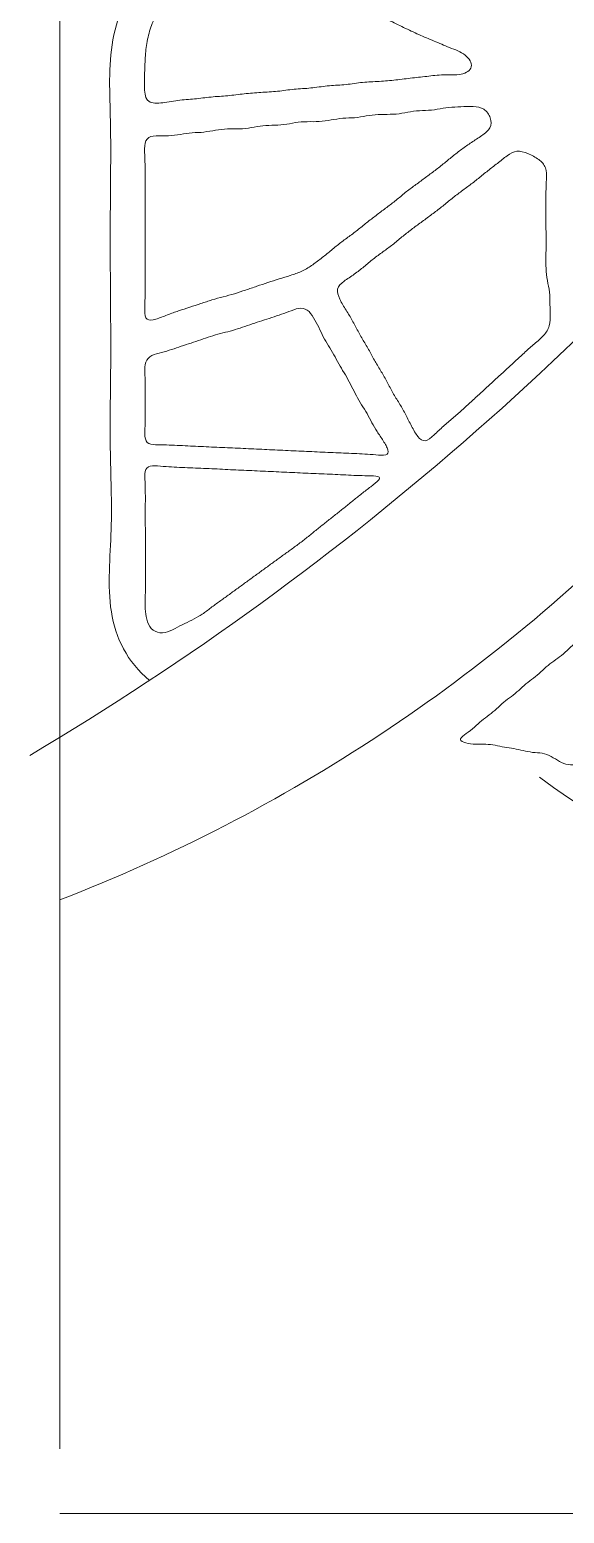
# Model space of a CAD drawing. Header units: inches. Extents: x 36 to 79.2, y 17.3 to 55.9.
# Drawn here: x 35.97 to 40.89, y 17.31 to 30.96 of the extents above; entities that cross this region are included whole.
import ezdxf

# ---------------------------------------------------------------- set-up
doc = ezdxf.new("R2010")
doc.units = ezdxf.units.IN
for name, color, linetype, lineweight in [('01_ORIGINAL_CAD', 7, 'Continuous', 20), ('10_EXTENSION_MASSES', 7, 'Continuous', 15), ('15_NEIGHBOURHOOD_CIRCULATION', 7, 'Continuous', 13)]:
    doc.layers.add(name, color=color, linetype=linetype, lineweight=lineweight)

msp = doc.modelspace()

# ---------------------------------------------------------------- linework, layer by layer
at = {"layer": '01_ORIGINAL_CAD'}
for p, q in [((36.248, 17.906), (36.248, 55.9)), ((71.442, 17.312), (36.248, 17.312))]:
    msp.add_line(p, q, dxfattribs=at)
msp.add_lwpolyline([(53.65, 30.945), (50.4, 30.004), (48.095, 29.84), (45.427, 29.473), (42.376, 26.597), (41.758, 26.597, -0.10797), (36.248, 22.954)], format="xyb", dxfattribs=at)
for centre, radius, start, end in [((22.02, 47.825), 27.364, 300.648, 321.9453), ((44.306, 28.951), 6.083, 233.183, 280.5392)]:
    msp.add_arc(centre, radius, start, end, dxfattribs=at)
at = {"layer": '10_EXTENSION_MASSES'}
for points, knots in [([(37.055, 30.308), (37.03, 30.335), (37.025, 30.386), (37.025, 30.439), (37.024, 30.492), (37.027, 30.548), (37.029, 30.602), (37.031, 30.655), (37.032, 30.706), (37.037, 30.757), (37.042, 30.807), (37.051, 30.856), (37.063, 30.906), (37.075, 30.955), (37.091, 31.004), (37.112, 31.05), (37.133, 31.097), (37.16, 31.141), (37.193, 31.181), (37.225, 31.221), (37.263, 31.257), (37.3, 31.293), (37.337, 31.33), (37.372, 31.368), (37.405, 31.407), (37.438, 31.446), (37.469, 31.486), (37.503, 31.527), (37.537, 31.568), (37.573, 31.61), (37.611, 31.644), (37.648, 31.679), (37.688, 31.706), (37.731, 31.711), (37.775, 31.717), (37.822, 31.7), (37.869, 31.68), (37.916, 31.659), (37.964, 31.635), (38.011, 31.612), (38.058, 31.589), (38.104, 31.568), (38.151, 31.548), (38.198, 31.528), (38.245, 31.509), (38.292, 31.488), (38.339, 31.467), (38.385, 31.442), (38.431, 31.42), (38.478, 31.398), (38.525, 31.379), (38.572, 31.358), (38.619, 31.338), (38.665, 31.317), (38.711, 31.295), (38.758, 31.272), (38.804, 31.248), (38.85, 31.228), (38.897, 31.207), (38.945, 31.189), (38.991, 31.168), (39.038, 31.148), (39.084, 31.125), (39.131, 31.105), (39.178, 31.084), (39.225, 31.065), (39.272, 31.044), (39.319, 31.023), (39.365, 31), (39.411, 30.977), (39.458, 30.955), (39.504, 30.933), (39.551, 30.912), (39.597, 30.892), (39.644, 30.873), (39.691, 30.853), (39.738, 30.833), (39.784, 30.812), (39.834, 30.793), (39.884, 30.773), (39.938, 30.755), (39.976, 30.724), (40.015, 30.693), (40.04, 30.651), (40.033, 30.617), (40.026, 30.583), (39.987, 30.558), (39.939, 30.548), (39.891, 30.538), (39.832, 30.543), (39.778, 30.542), (39.724, 30.541), (39.674, 30.534), (39.624, 30.528), (39.573, 30.522), (39.523, 30.517), (39.472, 30.511), (39.422, 30.505), (39.371, 30.498), (39.32, 30.493), (39.27, 30.488), (39.219, 30.484), (39.167, 30.481), (39.116, 30.478), (39.065, 30.475), (39.014, 30.47), (38.963, 30.464), (38.913, 30.456), (38.862, 30.451), (38.811, 30.446), (38.759, 30.445), (38.708, 30.44), (38.657, 30.435), (38.607, 30.426), (38.557, 30.421), (38.506, 30.416), (38.454, 30.414), (38.403, 30.409), (38.352, 30.404), (38.302, 30.397), (38.251, 30.391), (38.2, 30.386), (38.149, 30.383), (38.097, 30.38), (38.046, 30.376), (37.995, 30.373), (37.944, 30.368), (37.893, 30.362), (37.843, 30.354), (37.792, 30.35), (37.741, 30.345), (37.689, 30.343), (37.638, 30.338), (37.588, 30.333), (37.538, 30.325), (37.487, 30.32), (37.437, 30.315), (37.385, 30.314), (37.333, 30.307), (37.28, 30.3), (37.225, 30.287), (37.175, 30.283), (37.125, 30.278), (37.08, 30.281), (37.055, 30.308)], [0, 0, 0, 0, 0.020833, 0.020833, 0.020833, 0.041667, 0.041667, 0.041667, 0.0625, 0.0625, 0.0625, 0.083333, 0.083333, 0.083333, 0.104167, 0.104167, 0.104167, 0.125, 0.125, 0.125, 0.145833, 0.145833, 0.145833, 0.166667, 0.166667, 0.166667, 0.1875, 0.1875, 0.1875, 0.208333, 0.208333, 0.208333, 0.229167, 0.229167, 0.229167, 0.25, 0.25, 0.25, 0.270833, 0.270833, 0.270833, 0.291667, 0.291667, 0.291667, 0.3125, 0.3125, 0.3125, 0.333333, 0.333333, 0.333333, 0.354167, 0.354167, 0.354167, 0.375, 0.375, 0.375, 0.395833, 0.395833, 0.395833, 0.416667, 0.416667, 0.416667, 0.4375, 0.4375, 0.4375, 0.458333, 0.458333, 0.458333, 0.479167, 0.479167, 0.479167, 0.5, 0.5, 0.5, 0.520833, 0.520833, 0.520833, 0.541667, 0.541667, 0.541667, 0.5625, 0.5625, 0.5625, 0.583333, 0.583333, 0.583333, 0.604167, 0.604167, 0.604167, 0.625, 0.625, 0.625, 0.645833, 0.645833, 0.645833, 0.666667, 0.666667, 0.666667, 0.6875, 0.6875, 0.6875, 0.708333, 0.708333, 0.708333, 0.729167, 0.729167, 0.729167, 0.75, 0.75, 0.75, 0.770833, 0.770833, 0.770833, 0.791667, 0.791667, 0.791667, 0.8125, 0.8125, 0.8125, 0.833333, 0.833333, 0.833333, 0.854167, 0.854167, 0.854167, 0.875, 0.875, 0.875, 0.895833, 0.895833, 0.895833, 0.916667, 0.916667, 0.916667, 0.9375, 0.9375, 0.9375, 0.958333, 0.958333, 0.958333, 0.979167, 0.979167, 0.979167, 1, 1, 1, 1]), ([(37.05, 28.294), (37.033, 28.308), (37.029, 28.339), (37.028, 28.376), (37.027, 28.412), (37.03, 28.453), (37.031, 28.492), (37.033, 28.531), (37.033, 28.568), (37.033, 28.605), (37.033, 28.642), (37.032, 28.679), (37.032, 28.716), (37.032, 28.753), (37.032, 28.79), (37.032, 28.827), (37.032, 28.864), (37.032, 28.901), (37.032, 28.938), (37.032, 28.975), (37.032, 29.012), (37.032, 29.05), (37.032, 29.087), (37.032, 29.124), (37.032, 29.161), (37.032, 29.198), (37.032, 29.235), (37.032, 29.272), (37.032, 29.309), (37.032, 29.346), (37.032, 29.383), (37.032, 29.42), (37.032, 29.457), (37.032, 29.494), (37.032, 29.532), (37.032, 29.568), (37.032, 29.605), (37.032, 29.642), (37.032, 29.679), (37.031, 29.717), (37.03, 29.755), (37.028, 29.794), (37.027, 29.832), (37.026, 29.871), (37.026, 29.909), (37.038, 29.935), (37.05, 29.96), (37.075, 29.974), (37.107, 29.979), (37.14, 29.983), (37.18, 29.98), (37.219, 29.98), (37.257, 29.98), (37.294, 29.984), (37.33, 29.99), (37.366, 29.996), (37.401, 30.003), (37.437, 30.007), (37.473, 30.011), (37.51, 30.01), (37.546, 30.013), (37.583, 30.016), (37.618, 30.022), (37.654, 30.028), (37.69, 30.034), (37.725, 30.04), (37.762, 30.043), (37.798, 30.045), (37.836, 30.044), (37.872, 30.044), (37.909, 30.045), (37.946, 30.047), (37.982, 30.052), (38.018, 30.058), (38.053, 30.066), (38.089, 30.071), (38.124, 30.076), (38.161, 30.077), (38.198, 30.078), (38.235, 30.079), (38.272, 30.079), (38.308, 30.084), (38.344, 30.088), (38.379, 30.097), (38.415, 30.103), (38.45, 30.108), (38.487, 30.111), (38.524, 30.111), (38.561, 30.112), (38.598, 30.11), (38.635, 30.113), (38.671, 30.115), (38.707, 30.121), (38.743, 30.127), (38.778, 30.133), (38.814, 30.139), (38.85, 30.142), (38.887, 30.145), (38.924, 30.145), (38.96, 30.148), (38.996, 30.151), (39.032, 30.158), (39.067, 30.164), (39.103, 30.17), (39.139, 30.176), (39.175, 30.177), (39.212, 30.179), (39.25, 30.178), (39.286, 30.179), (39.323, 30.179), (39.36, 30.183), (39.395, 30.188), (39.431, 30.194), (39.466, 30.202), (39.502, 30.207), (39.538, 30.211), (39.575, 30.212), (39.612, 30.214), (39.648, 30.216), (39.685, 30.22), (39.72, 30.225), (39.756, 30.231), (39.791, 30.238), (39.827, 30.242), (39.863, 30.246), (39.9, 30.247), (39.938, 30.248), (39.975, 30.25), (40.014, 30.252), (40.05, 30.25), (40.087, 30.248), (40.121, 30.243), (40.148, 30.225), (40.176, 30.207), (40.197, 30.177), (40.208, 30.146), (40.219, 30.115), (40.219, 30.084), (40.204, 30.056), (40.19, 30.028), (40.16, 30.005), (40.13, 29.983), (40.099, 29.961), (40.066, 29.941), (40.035, 29.921), (40.005, 29.9), (39.975, 29.879), (39.946, 29.858), (39.917, 29.836), (39.888, 29.814), (39.86, 29.791), (39.831, 29.768), (39.804, 29.744), (39.775, 29.722), (39.747, 29.699), (39.718, 29.677), (39.689, 29.655), (39.66, 29.633), (39.63, 29.611), (39.601, 29.59), (39.572, 29.568), (39.543, 29.546), (39.513, 29.525), (39.484, 29.503), (39.455, 29.482), (39.426, 29.459), (39.398, 29.436), (39.37, 29.412), (39.341, 29.389), (39.313, 29.366), (39.284, 29.344), (39.255, 29.323), (39.226, 29.301), (39.197, 29.279), (39.168, 29.257), (39.139, 29.235), (39.11, 29.213), (39.081, 29.19), (39.053, 29.168), (39.025, 29.144), (38.996, 29.122), (38.968, 29.099), (38.938, 29.077), (38.909, 29.056), (38.88, 29.035), (38.85, 29.013), (38.821, 28.991), (38.793, 28.968), (38.765, 28.945), (38.736, 28.921), (38.708, 28.898), (38.679, 28.876), (38.651, 28.853), (38.622, 28.831), (38.593, 28.809), (38.563, 28.788), (38.533, 28.768), (38.501, 28.749), (38.469, 28.734), (38.436, 28.719), (38.402, 28.708), (38.368, 28.697), (38.333, 28.686), (38.299, 28.675), (38.265, 28.665), (38.23, 28.654), (38.196, 28.643), (38.162, 28.632), (38.128, 28.62), (38.094, 28.609), (38.06, 28.598), (38.025, 28.586), (37.991, 28.574), (37.957, 28.563), (37.923, 28.551), (37.889, 28.539), (37.855, 28.529), (37.82, 28.519), (37.785, 28.51), (37.751, 28.501), (37.716, 28.492), (37.681, 28.482), (37.647, 28.472), (37.613, 28.461), (37.579, 28.45), (37.544, 28.438), (37.51, 28.427), (37.476, 28.416), (37.442, 28.405), (37.408, 28.393), (37.374, 28.382), (37.34, 28.371), (37.306, 28.36), (37.272, 28.348), (37.237, 28.334), (37.201, 28.321), (37.164, 28.306), (37.131, 28.295), (37.097, 28.285), (37.067, 28.281), (37.05, 28.294)], [0, 0, 0, 0, 0.0125, 0.0125, 0.0125, 0.025, 0.025, 0.025, 0.0375, 0.0375, 0.0375, 0.05, 0.05, 0.05, 0.0625, 0.0625, 0.0625, 0.075, 0.075, 0.075, 0.0875, 0.0875, 0.0875, 0.1, 0.1, 0.1, 0.1125, 0.1125, 0.1125, 0.125, 0.125, 0.125, 0.1375, 0.1375, 0.1375, 0.15, 0.15, 0.15, 0.1625, 0.1625, 0.1625, 0.175, 0.175, 0.175, 0.1875, 0.1875, 0.1875, 0.2, 0.2, 0.2, 0.2125, 0.2125, 0.2125, 0.225, 0.225, 0.225, 0.2375, 0.2375, 0.2375, 0.25, 0.25, 0.25, 0.2625, 0.2625, 0.2625, 0.275, 0.275, 0.275, 0.2875, 0.2875, 0.2875, 0.3, 0.3, 0.3, 0.3125, 0.3125, 0.3125, 0.325, 0.325, 0.325, 0.3375, 0.3375, 0.3375, 0.35, 0.35, 0.35, 0.3625, 0.3625, 0.3625, 0.375, 0.375, 0.375, 0.3875, 0.3875, 0.3875, 0.4, 0.4, 0.4, 0.4125, 0.4125, 0.4125, 0.425, 0.425, 0.425, 0.4375, 0.4375, 0.4375, 0.45, 0.45, 0.45, 0.4625, 0.4625, 0.4625, 0.475, 0.475, 0.475, 0.4875, 0.4875, 0.4875, 0.5, 0.5, 0.5, 0.5125, 0.5125, 0.5125, 0.525, 0.525, 0.525, 0.5375, 0.5375, 0.5375, 0.55, 0.55, 0.55, 0.5625, 0.5625, 0.5625, 0.575, 0.575, 0.575, 0.5875, 0.5875, 0.5875, 0.6, 0.6, 0.6, 0.6125, 0.6125, 0.6125, 0.625, 0.625, 0.625, 0.6375, 0.6375, 0.6375, 0.65, 0.65, 0.65, 0.6625, 0.6625, 0.6625, 0.675, 0.675, 0.675, 0.6875, 0.6875, 0.6875, 0.7, 0.7, 0.7, 0.7125, 0.7125, 0.7125, 0.725, 0.725, 0.725, 0.7375, 0.7375, 0.7375, 0.75, 0.75, 0.75, 0.7625, 0.7625, 0.7625, 0.775, 0.775, 0.775, 0.7875, 0.7875, 0.7875, 0.8, 0.8, 0.8, 0.8125, 0.8125, 0.8125, 0.825, 0.825, 0.825, 0.8375, 0.8375, 0.8375, 0.85, 0.85, 0.85, 0.8625, 0.8625, 0.8625, 0.875, 0.875, 0.875, 0.8875, 0.8875, 0.8875, 0.9, 0.9, 0.9, 0.9125, 0.9125, 0.9125, 0.925, 0.925, 0.925, 0.9375, 0.9375, 0.9375, 0.95, 0.95, 0.95, 0.9625, 0.9625, 0.9625, 0.975, 0.975, 0.975, 0.9875, 0.9875, 0.9875, 1, 1, 1, 1]), ([(38.803, 28.572), (38.81, 28.6), (38.834, 28.622), (38.863, 28.644), (38.892, 28.666), (38.925, 28.687), (38.957, 28.709), (38.988, 28.731), (39.017, 28.754), (39.046, 28.777), (39.074, 28.8), (39.102, 28.825), (39.131, 28.848), (39.16, 28.87), (39.19, 28.892), (39.22, 28.914), (39.25, 28.936), (39.28, 28.957), (39.309, 28.98), (39.338, 29.003), (39.366, 29.027), (39.395, 29.051), (39.424, 29.074), (39.453, 29.096), (39.482, 29.119), (39.512, 29.141), (39.541, 29.163), (39.571, 29.185), (39.601, 29.207), (39.631, 29.229), (39.661, 29.251), (39.69, 29.273), (39.72, 29.295), (39.749, 29.318), (39.778, 29.341), (39.807, 29.365), (39.835, 29.388), (39.864, 29.411), (39.893, 29.434), (39.923, 29.456), (39.952, 29.478), (39.982, 29.5), (40.012, 29.522), (40.041, 29.544), (40.071, 29.567), (40.1, 29.59), (40.128, 29.613), (40.157, 29.637), (40.186, 29.66), (40.214, 29.683), (40.244, 29.705), (40.274, 29.728), (40.303, 29.751), (40.333, 29.776), (40.363, 29.797), (40.392, 29.818), (40.422, 29.836), (40.454, 29.839), (40.486, 29.843), (40.519, 29.832), (40.554, 29.817), (40.589, 29.803), (40.625, 29.784), (40.654, 29.763), (40.683, 29.742), (40.705, 29.718), (40.716, 29.687), (40.727, 29.657), (40.726, 29.619), (40.725, 29.581), (40.724, 29.543), (40.722, 29.504), (40.721, 29.466), (40.72, 29.428), (40.721, 29.39), (40.721, 29.353), (40.721, 29.315), (40.721, 29.278), (40.721, 29.24), (40.721, 29.202), (40.721, 29.165), (40.721, 29.127), (40.722, 29.089), (40.722, 29.052), (40.722, 29.014), (40.722, 28.976), (40.722, 28.939), (40.721, 28.901), (40.721, 28.863), (40.72, 28.825), (40.72, 28.788), (40.721, 28.75), (40.724, 28.713), (40.729, 28.677), (40.735, 28.641), (40.744, 28.606), (40.75, 28.57), (40.755, 28.534), (40.756, 28.497), (40.757, 28.459), (40.758, 28.421), (40.759, 28.383), (40.759, 28.344), (40.76, 28.306), (40.76, 28.268), (40.751, 28.235), (40.742, 28.201), (40.723, 28.172), (40.699, 28.145), (40.674, 28.118), (40.644, 28.094), (40.615, 28.069), (40.586, 28.044), (40.558, 28.019), (40.53, 27.993), (40.502, 27.968), (40.475, 27.942), (40.447, 27.917), (40.42, 27.891), (40.392, 27.866), (40.364, 27.84), (40.336, 27.815), (40.309, 27.789), (40.281, 27.764), (40.253, 27.739), (40.225, 27.713), (40.198, 27.688), (40.17, 27.662), (40.142, 27.637), (40.115, 27.611), (40.087, 27.586), (40.059, 27.56), (40.031, 27.535), (40.004, 27.509), (39.976, 27.484), (39.948, 27.459), (39.92, 27.433), (39.892, 27.409), (39.863, 27.385), (39.835, 27.36), (39.806, 27.336), (39.777, 27.31), (39.749, 27.285), (39.719, 27.257), (39.691, 27.231), (39.662, 27.205), (39.634, 27.181), (39.609, 27.177), (39.584, 27.173), (39.563, 27.189), (39.542, 27.215), (39.521, 27.241), (39.502, 27.277), (39.483, 27.312), (39.465, 27.347), (39.448, 27.381), (39.431, 27.414), (39.413, 27.447), (39.396, 27.48), (39.377, 27.511), (39.358, 27.542), (39.337, 27.573), (39.319, 27.605), (39.3, 27.637), (39.284, 27.67), (39.266, 27.703), (39.249, 27.736), (39.231, 27.769), (39.212, 27.8), (39.193, 27.832), (39.173, 27.863), (39.155, 27.895), (39.137, 27.927), (39.12, 27.96), (39.102, 27.992), (39.084, 28.024), (39.065, 28.056), (39.046, 28.088), (39.027, 28.12), (39.008, 28.152), (38.991, 28.185), (38.973, 28.218), (38.956, 28.251), (38.938, 28.283), (38.92, 28.315), (38.901, 28.346), (38.881, 28.378), (38.861, 28.41), (38.84, 28.444), (38.824, 28.478), (38.808, 28.511), (38.796, 28.544), (38.803, 28.572)], [0, 0, 0, 0, 0.015625, 0.015625, 0.015625, 0.03125, 0.03125, 0.03125, 0.046875, 0.046875, 0.046875, 0.0625, 0.0625, 0.0625, 0.078125, 0.078125, 0.078125, 0.09375, 0.09375, 0.09375, 0.109375, 0.109375, 0.109375, 0.125, 0.125, 0.125, 0.140625, 0.140625, 0.140625, 0.15625, 0.15625, 0.15625, 0.171875, 0.171875, 0.171875, 0.1875, 0.1875, 0.1875, 0.203125, 0.203125, 0.203125, 0.21875, 0.21875, 0.21875, 0.234375, 0.234375, 0.234375, 0.25, 0.25, 0.25, 0.265625, 0.265625, 0.265625, 0.28125, 0.28125, 0.28125, 0.296875, 0.296875, 0.296875, 0.3125, 0.3125, 0.3125, 0.328125, 0.328125, 0.328125, 0.34375, 0.34375, 0.34375, 0.359375, 0.359375, 0.359375, 0.375, 0.375, 0.375, 0.390625, 0.390625, 0.390625, 0.40625, 0.40625, 0.40625, 0.421875, 0.421875, 0.421875, 0.4375, 0.4375, 0.4375, 0.453125, 0.453125, 0.453125, 0.46875, 0.46875, 0.46875, 0.484375, 0.484375, 0.484375, 0.5, 0.5, 0.5, 0.515625, 0.515625, 0.515625, 0.53125, 0.53125, 0.53125, 0.546875, 0.546875, 0.546875, 0.5625, 0.5625, 0.5625, 0.578125, 0.578125, 0.578125, 0.59375, 0.59375, 0.59375, 0.609375, 0.609375, 0.609375, 0.625, 0.625, 0.625, 0.640625, 0.640625, 0.640625, 0.65625, 0.65625, 0.65625, 0.671875, 0.671875, 0.671875, 0.6875, 0.6875, 0.6875, 0.703125, 0.703125, 0.703125, 0.71875, 0.71875, 0.71875, 0.734375, 0.734375, 0.734375, 0.75, 0.75, 0.75, 0.765625, 0.765625, 0.765625, 0.78125, 0.78125, 0.78125, 0.796875, 0.796875, 0.796875, 0.8125, 0.8125, 0.8125, 0.828125, 0.828125, 0.828125, 0.84375, 0.84375, 0.84375, 0.859375, 0.859375, 0.859375, 0.875, 0.875, 0.875, 0.890625, 0.890625, 0.890625, 0.90625, 0.90625, 0.90625, 0.921875, 0.921875, 0.921875, 0.9375, 0.9375, 0.9375, 0.953125, 0.953125, 0.953125, 0.96875, 0.96875, 0.96875, 0.984375, 0.984375, 0.984375, 1, 1, 1, 1]), ([(37.046, 27.918), (37.06, 27.942), (37.085, 27.957), (37.114, 27.969), (37.143, 27.98), (37.176, 27.987), (37.207, 27.995), (37.238, 28.003), (37.268, 28.013), (37.298, 28.023), (37.328, 28.033), (37.357, 28.043), (37.387, 28.053), (37.417, 28.063), (37.447, 28.073), (37.477, 28.083), (37.507, 28.093), (37.536, 28.103), (37.566, 28.113), (37.596, 28.124), (37.626, 28.134), (37.656, 28.143), (37.686, 28.153), (37.717, 28.161), (37.747, 28.169), (37.778, 28.176), (37.808, 28.183), (37.838, 28.192), (37.869, 28.201), (37.898, 28.211), (37.928, 28.221), (37.958, 28.231), (37.988, 28.241), (38.018, 28.251), (38.048, 28.261), (38.078, 28.271), (38.107, 28.281), (38.137, 28.29), (38.167, 28.3), (38.197, 28.31), (38.227, 28.319), (38.257, 28.329), (38.287, 28.34), (38.317, 28.35), (38.347, 28.361), (38.377, 28.373), (38.407, 28.384), (38.438, 28.396), (38.466, 28.396), (38.494, 28.396), (38.519, 28.385), (38.54, 28.364), (38.561, 28.344), (38.579, 28.315), (38.595, 28.286), (38.611, 28.256), (38.627, 28.227), (38.641, 28.198), (38.655, 28.169), (38.668, 28.14), (38.682, 28.112), (38.697, 28.084), (38.714, 28.057), (38.731, 28.03), (38.748, 28.003), (38.764, 27.975), (38.78, 27.947), (38.795, 27.919), (38.81, 27.891), (38.826, 27.863), (38.841, 27.836), (38.858, 27.809), (38.875, 27.782), (38.891, 27.754), (38.906, 27.726), (38.921, 27.698), (38.936, 27.669), (38.951, 27.641), (38.966, 27.612), (38.98, 27.584), (38.995, 27.556), (39.011, 27.528), (39.028, 27.501), (39.045, 27.475), (39.062, 27.447), (39.078, 27.42), (39.093, 27.391), (39.108, 27.363), (39.123, 27.335), (39.138, 27.308), (39.155, 27.281), (39.171, 27.254), (39.19, 27.227), (39.209, 27.198), (39.228, 27.169), (39.247, 27.138), (39.259, 27.111), (39.27, 27.084), (39.274, 27.063), (39.259, 27.052), (39.245, 27.042), (39.214, 27.043), (39.18, 27.045), (39.147, 27.047), (39.111, 27.051), (39.078, 27.053), (39.044, 27.055), (39.012, 27.057), (38.98, 27.058), (38.947, 27.059), (38.915, 27.061), (38.883, 27.062), (38.851, 27.063), (38.818, 27.065), (38.786, 27.066), (38.753, 27.068), (38.721, 27.07), (38.688, 27.071), (38.656, 27.072), (38.623, 27.074), (38.591, 27.075), (38.559, 27.077), (38.526, 27.078), (38.494, 27.08), (38.461, 27.081), (38.429, 27.083), (38.396, 27.084), (38.364, 27.086), (38.332, 27.087), (38.299, 27.089), (38.267, 27.09), (38.234, 27.092), (38.202, 27.093), (38.169, 27.095), (38.137, 27.096), (38.105, 27.098), (38.072, 27.099), (38.04, 27.101), (38.007, 27.102), (37.975, 27.104), (37.942, 27.105), (37.91, 27.107), (37.878, 27.108), (37.845, 27.11), (37.813, 27.111), (37.78, 27.113), (37.748, 27.114), (37.716, 27.116), (37.683, 27.117), (37.651, 27.119), (37.618, 27.12), (37.586, 27.122), (37.553, 27.123), (37.521, 27.125), (37.488, 27.126), (37.456, 27.128), (37.424, 27.129), (37.391, 27.131), (37.359, 27.132), (37.327, 27.134), (37.295, 27.136), (37.262, 27.137), (37.229, 27.138), (37.195, 27.138), (37.16, 27.137), (37.128, 27.139), (37.096, 27.141), (37.067, 27.145), (37.05, 27.162), (37.034, 27.179), (37.03, 27.207), (37.029, 27.239), (37.028, 27.271), (37.031, 27.306), (37.032, 27.34), (37.034, 27.373), (37.033, 27.406), (37.033, 27.438), (37.033, 27.471), (37.033, 27.503), (37.033, 27.535), (37.033, 27.567), (37.033, 27.6), (37.033, 27.632), (37.033, 27.665), (37.033, 27.697), (37.032, 27.73), (37.031, 27.763), (37.029, 27.797), (37.029, 27.83), (37.029, 27.863), (37.032, 27.895), (37.046, 27.918)], [0, 0, 0, 0, 0.015625, 0.015625, 0.015625, 0.03125, 0.03125, 0.03125, 0.046875, 0.046875, 0.046875, 0.0625, 0.0625, 0.0625, 0.078125, 0.078125, 0.078125, 0.09375, 0.09375, 0.09375, 0.109375, 0.109375, 0.109375, 0.125, 0.125, 0.125, 0.140625, 0.140625, 0.140625, 0.15625, 0.15625, 0.15625, 0.171875, 0.171875, 0.171875, 0.1875, 0.1875, 0.1875, 0.203125, 0.203125, 0.203125, 0.21875, 0.21875, 0.21875, 0.234375, 0.234375, 0.234375, 0.25, 0.25, 0.25, 0.265625, 0.265625, 0.265625, 0.28125, 0.28125, 0.28125, 0.296875, 0.296875, 0.296875, 0.3125, 0.3125, 0.3125, 0.328125, 0.328125, 0.328125, 0.34375, 0.34375, 0.34375, 0.359375, 0.359375, 0.359375, 0.375, 0.375, 0.375, 0.390625, 0.390625, 0.390625, 0.40625, 0.40625, 0.40625, 0.421875, 0.421875, 0.421875, 0.4375, 0.4375, 0.4375, 0.453125, 0.453125, 0.453125, 0.46875, 0.46875, 0.46875, 0.484375, 0.484375, 0.484375, 0.5, 0.5, 0.5, 0.515625, 0.515625, 0.515625, 0.53125, 0.53125, 0.53125, 0.546875, 0.546875, 0.546875, 0.5625, 0.5625, 0.5625, 0.578125, 0.578125, 0.578125, 0.59375, 0.59375, 0.59375, 0.609375, 0.609375, 0.609375, 0.625, 0.625, 0.625, 0.640625, 0.640625, 0.640625, 0.65625, 0.65625, 0.65625, 0.671875, 0.671875, 0.671875, 0.6875, 0.6875, 0.6875, 0.703125, 0.703125, 0.703125, 0.71875, 0.71875, 0.71875, 0.734375, 0.734375, 0.734375, 0.75, 0.75, 0.75, 0.765625, 0.765625, 0.765625, 0.78125, 0.78125, 0.78125, 0.796875, 0.796875, 0.796875, 0.8125, 0.8125, 0.8125, 0.828125, 0.828125, 0.828125, 0.84375, 0.84375, 0.84375, 0.859375, 0.859375, 0.859375, 0.875, 0.875, 0.875, 0.890625, 0.890625, 0.890625, 0.90625, 0.90625, 0.90625, 0.921875, 0.921875, 0.921875, 0.9375, 0.9375, 0.9375, 0.953125, 0.953125, 0.953125, 0.96875, 0.96875, 0.96875, 0.984375, 0.984375, 0.984375, 1, 1, 1, 1]), ([(37.088, 25.451), (37.068, 25.473), (37.055, 25.504), (37.046, 25.535), (37.038, 25.567), (37.035, 25.599), (37.033, 25.632), (37.032, 25.665), (37.033, 25.698), (37.033, 25.731), (37.034, 25.764), (37.034, 25.797), (37.034, 25.83), (37.034, 25.863), (37.034, 25.896), (37.034, 25.929), (37.034, 25.961), (37.034, 25.994), (37.034, 26.027), (37.034, 26.06), (37.034, 26.093), (37.034, 26.126), (37.034, 26.159), (37.034, 26.192), (37.034, 26.225), (37.034, 26.258), (37.034, 26.291), (37.034, 26.324), (37.034, 26.357), (37.034, 26.39), (37.033, 26.423), (37.033, 26.456), (37.033, 26.489), (37.033, 26.521), (37.033, 26.554), (37.033, 26.587), (37.034, 26.62), (37.034, 26.653), (37.034, 26.685), (37.033, 26.719), (37.033, 26.753), (37.031, 26.787), (37.03, 26.822), (37.028, 26.856), (37.028, 26.89), (37.038, 26.911), (37.049, 26.933), (37.07, 26.944), (37.099, 26.946), (37.128, 26.949), (37.164, 26.945), (37.199, 26.941), (37.233, 26.938), (37.267, 26.936), (37.3, 26.934), (37.333, 26.933), (37.365, 26.931), (37.398, 26.93), (37.431, 26.929), (37.464, 26.927), (37.496, 26.926), (37.529, 26.924), (37.562, 26.923), (37.595, 26.921), (37.628, 26.92), (37.661, 26.918), (37.694, 26.917), (37.727, 26.915), (37.76, 26.913), (37.793, 26.912), (37.826, 26.91), (37.858, 26.909), (37.891, 26.907), (37.924, 26.906), (37.957, 26.904), (37.99, 26.903), (38.023, 26.901), (38.056, 26.9), (38.089, 26.898), (38.122, 26.897), (38.155, 26.895), (38.188, 26.894), (38.22, 26.892), (38.253, 26.891), (38.286, 26.889), (38.319, 26.888), (38.352, 26.886), (38.385, 26.885), (38.418, 26.883), (38.451, 26.882), (38.484, 26.88), (38.517, 26.879), (38.549, 26.877), (38.582, 26.876), (38.615, 26.874), (38.648, 26.873), (38.681, 26.871), (38.714, 26.87), (38.747, 26.868), (38.78, 26.867), (38.813, 26.865), (38.846, 26.864), (38.878, 26.862), (38.911, 26.86), (38.943, 26.859), (38.977, 26.857), (39.01, 26.856), (39.045, 26.855), (39.081, 26.855), (39.117, 26.854), (39.154, 26.854), (39.173, 26.848), (39.193, 26.842), (39.195, 26.831), (39.181, 26.814), (39.167, 26.797), (39.137, 26.775), (39.108, 26.754), (39.079, 26.732), (39.052, 26.711), (39.026, 26.69), (38.999, 26.669), (38.974, 26.649), (38.949, 26.629), (38.923, 26.608), (38.898, 26.588), (38.872, 26.567), (38.846, 26.547), (38.82, 26.526), (38.795, 26.505), (38.769, 26.485), (38.743, 26.464), (38.717, 26.444), (38.692, 26.423), (38.666, 26.403), (38.64, 26.382), (38.614, 26.362), (38.589, 26.341), (38.563, 26.32), (38.537, 26.3), (38.512, 26.279), (38.486, 26.259), (38.46, 26.239), (38.433, 26.219), (38.407, 26.2), (38.38, 26.18), (38.353, 26.161), (38.327, 26.142), (38.3, 26.122), (38.273, 26.103), (38.247, 26.084), (38.22, 26.064), (38.193, 26.045), (38.167, 26.026), (38.14, 26.006), (38.113, 25.987), (38.087, 25.967), (38.06, 25.948), (38.033, 25.929), (38.007, 25.909), (37.98, 25.89), (37.953, 25.871), (37.927, 25.851), (37.9, 25.832), (37.874, 25.812), (37.847, 25.793), (37.82, 25.774), (37.794, 25.754), (37.767, 25.735), (37.74, 25.716), (37.714, 25.697), (37.687, 25.677), (37.66, 25.658), (37.634, 25.638), (37.608, 25.618), (37.581, 25.598), (37.555, 25.579), (37.527, 25.562), (37.499, 25.545), (37.47, 25.53), (37.44, 25.516), (37.411, 25.502), (37.381, 25.488), (37.352, 25.473), (37.322, 25.457), (37.293, 25.44), (37.262, 25.428), (37.231, 25.415), (37.199, 25.408), (37.168, 25.411), (37.137, 25.415), (37.109, 25.429), (37.088, 25.451)], [0, 0, 0, 0, 0.015625, 0.015625, 0.015625, 0.03125, 0.03125, 0.03125, 0.046875, 0.046875, 0.046875, 0.0625, 0.0625, 0.0625, 0.078125, 0.078125, 0.078125, 0.09375, 0.09375, 0.09375, 0.109375, 0.109375, 0.109375, 0.125, 0.125, 0.125, 0.140625, 0.140625, 0.140625, 0.15625, 0.15625, 0.15625, 0.171875, 0.171875, 0.171875, 0.1875, 0.1875, 0.1875, 0.203125, 0.203125, 0.203125, 0.21875, 0.21875, 0.21875, 0.234375, 0.234375, 0.234375, 0.25, 0.25, 0.25, 0.265625, 0.265625, 0.265625, 0.28125, 0.28125, 0.28125, 0.296875, 0.296875, 0.296875, 0.3125, 0.3125, 0.3125, 0.328125, 0.328125, 0.328125, 0.34375, 0.34375, 0.34375, 0.359375, 0.359375, 0.359375, 0.375, 0.375, 0.375, 0.390625, 0.390625, 0.390625, 0.40625, 0.40625, 0.40625, 0.421875, 0.421875, 0.421875, 0.4375, 0.4375, 0.4375, 0.453125, 0.453125, 0.453125, 0.46875, 0.46875, 0.46875, 0.484375, 0.484375, 0.484375, 0.5, 0.5, 0.5, 0.515625, 0.515625, 0.515625, 0.53125, 0.53125, 0.53125, 0.546875, 0.546875, 0.546875, 0.5625, 0.5625, 0.5625, 0.578125, 0.578125, 0.578125, 0.59375, 0.59375, 0.59375, 0.609375, 0.609375, 0.609375, 0.625, 0.625, 0.625, 0.640625, 0.640625, 0.640625, 0.65625, 0.65625, 0.65625, 0.671875, 0.671875, 0.671875, 0.6875, 0.6875, 0.6875, 0.703125, 0.703125, 0.703125, 0.71875, 0.71875, 0.71875, 0.734375, 0.734375, 0.734375, 0.75, 0.75, 0.75, 0.765625, 0.765625, 0.765625, 0.78125, 0.78125, 0.78125, 0.796875, 0.796875, 0.796875, 0.8125, 0.8125, 0.8125, 0.828125, 0.828125, 0.828125, 0.84375, 0.84375, 0.84375, 0.859375, 0.859375, 0.859375, 0.875, 0.875, 0.875, 0.890625, 0.890625, 0.890625, 0.90625, 0.90625, 0.90625, 0.921875, 0.921875, 0.921875, 0.9375, 0.9375, 0.9375, 0.953125, 0.953125, 0.953125, 0.96875, 0.96875, 0.96875, 0.984375, 0.984375, 0.984375, 1, 1, 1, 1]), ([(39.933, 24.427), (39.931, 24.439), (39.948, 24.454), (39.97, 24.471), (39.992, 24.487), (40.019, 24.506), (40.044, 24.527), (40.068, 24.547), (40.09, 24.568), (40.112, 24.588), (40.134, 24.607), (40.158, 24.624), (40.181, 24.642), (40.204, 24.659), (40.228, 24.677), (40.25, 24.697), (40.272, 24.716), (40.293, 24.738), (40.315, 24.757), (40.338, 24.776), (40.361, 24.794), (40.385, 24.812), (40.408, 24.829), (40.432, 24.847), (40.454, 24.866), (40.476, 24.886), (40.497, 24.907), (40.52, 24.926), (40.542, 24.946), (40.566, 24.963), (40.589, 24.981), (40.612, 24.998), (40.636, 25.016), (40.658, 25.036), (40.68, 25.055), (40.701, 25.077), (40.724, 25.096), (40.746, 25.116), (40.769, 25.133), (40.793, 25.151), (40.817, 25.168), (40.841, 25.185), (40.864, 25.203), (40.887, 25.222), (40.909, 25.242), (40.931, 25.263), (40.953, 25.283), (40.975, 25.304), (40.996, 25.325), (41.018, 25.345), (41.04, 25.365), (41.062, 25.386), (41.084, 25.406), (41.106, 25.426), (41.128, 25.447), (41.149, 25.467), (41.171, 25.488), (41.193, 25.509), (41.215, 25.529), (41.236, 25.55), (41.259, 25.569), (41.282, 25.588), (41.306, 25.605), (41.33, 25.622), (41.354, 25.639), (41.379, 25.655), (41.401, 25.674), (41.424, 25.693), (41.445, 25.714), (41.466, 25.735), (41.487, 25.757), (41.507, 25.78), (41.528, 25.801), (41.549, 25.823), (41.572, 25.844), (41.597, 25.859), (41.622, 25.874), (41.65, 25.883), (41.679, 25.886), (41.708, 25.888), (41.737, 25.882), (41.764, 25.87), (41.791, 25.858), (41.815, 25.84), (41.837, 25.82), (41.859, 25.799), (41.88, 25.777), (41.901, 25.757), (41.923, 25.736), (41.946, 25.718), (41.97, 25.701), (41.993, 25.683), (42.017, 25.667), (42.04, 25.648), (42.062, 25.629), (42.084, 25.607), (42.105, 25.586), (42.126, 25.565), (42.147, 25.544), (42.17, 25.526), (42.193, 25.507), (42.217, 25.491), (42.241, 25.473), (42.264, 25.455), (42.287, 25.436), (42.308, 25.416), (42.33, 25.396), (42.351, 25.374), (42.372, 25.353), (42.394, 25.333), (42.417, 25.314), (42.44, 25.297), (42.464, 25.279), (42.488, 25.262), (42.511, 25.244), (42.533, 25.225), (42.555, 25.204), (42.577, 25.184), (42.599, 25.164), (42.621, 25.145), (42.644, 25.127), (42.668, 25.109), (42.692, 25.093), (42.715, 25.074), (42.737, 25.055), (42.759, 25.034), (42.781, 25.014), (42.802, 24.994), (42.825, 24.974), (42.848, 24.956), (42.871, 24.938), (42.895, 24.921), (42.919, 24.904), (42.943, 24.887), (42.966, 24.869), (42.99, 24.853), (43.014, 24.836), (43.039, 24.821), (43.063, 24.804), (43.087, 24.786), (43.11, 24.767), (43.132, 24.748), (43.155, 24.728), (43.177, 24.708), (43.201, 24.69), (43.224, 24.671), (43.248, 24.655), (43.273, 24.639), (43.298, 24.624), (43.324, 24.609), (43.348, 24.592), (43.372, 24.576), (43.395, 24.558), (43.42, 24.54), (43.444, 24.523), (43.47, 24.506), (43.497, 24.489), (43.524, 24.472), (43.553, 24.455), (43.572, 24.442), (43.591, 24.428), (43.601, 24.418), (43.592, 24.412), (43.583, 24.406), (43.556, 24.404), (43.525, 24.402), (43.495, 24.4), (43.461, 24.398), (43.43, 24.396), (43.398, 24.394), (43.368, 24.392), (43.338, 24.389), (43.309, 24.387), (43.279, 24.384), (43.25, 24.382), (43.22, 24.379), (43.19, 24.377), (43.16, 24.375), (43.131, 24.372), (43.101, 24.37), (43.071, 24.368), (43.041, 24.365), (43.011, 24.363), (42.981, 24.36), (42.952, 24.358), (42.922, 24.356), (42.892, 24.353), (42.862, 24.351), (42.832, 24.348), (42.803, 24.346), (42.773, 24.344), (42.743, 24.341), (42.713, 24.339), (42.683, 24.336), (42.654, 24.334), (42.624, 24.332), (42.594, 24.329), (42.564, 24.327), (42.534, 24.324), (42.505, 24.322), (42.475, 24.32), (42.445, 24.317), (42.415, 24.315), (42.385, 24.312), (42.356, 24.31), (42.326, 24.308), (42.296, 24.305), (42.266, 24.303), (42.236, 24.3), (42.207, 24.298), (42.177, 24.296), (42.147, 24.293), (42.117, 24.291), (42.087, 24.288), (42.058, 24.286), (42.028, 24.284), (41.998, 24.281), (41.968, 24.279), (41.938, 24.276), (41.908, 24.274), (41.879, 24.272), (41.849, 24.269), (41.819, 24.267), (41.789, 24.264), (41.759, 24.262), (41.73, 24.26), (41.7, 24.257), (41.67, 24.255), (41.64, 24.252), (41.61, 24.25), (41.581, 24.248), (41.551, 24.245), (41.521, 24.243), (41.491, 24.24), (41.461, 24.238), (41.432, 24.235), (41.402, 24.233), (41.372, 24.231), (41.342, 24.228), (41.312, 24.226), (41.283, 24.224), (41.253, 24.221), (41.223, 24.219), (41.193, 24.217), (41.163, 24.214), (41.134, 24.212), (41.104, 24.209), (41.074, 24.206), (41.044, 24.202), (41.014, 24.199), (40.984, 24.196), (40.954, 24.194), (40.926, 24.198), (40.898, 24.202), (40.871, 24.213), (40.845, 24.227), (40.82, 24.241), (40.795, 24.259), (40.769, 24.273), (40.743, 24.287), (40.715, 24.296), (40.686, 24.302), (40.658, 24.307), (40.628, 24.308), (40.598, 24.311), (40.568, 24.315), (40.54, 24.32), (40.511, 24.327), (40.483, 24.333), (40.455, 24.34), (40.426, 24.345), (40.397, 24.35), (40.368, 24.353), (40.339, 24.358), (40.31, 24.363), (40.282, 24.371), (40.254, 24.376), (40.225, 24.381), (40.197, 24.384), (40.167, 24.385), (40.137, 24.385), (40.107, 24.384), (40.075, 24.386), (40.043, 24.387), (40.01, 24.392), (39.984, 24.398), (39.957, 24.405), (39.936, 24.415), (39.933, 24.427)], [0, 0, 0, 0, 0.010417, 0.010417, 0.010417, 0.020833, 0.020833, 0.020833, 0.03125, 0.03125, 0.03125, 0.041667, 0.041667, 0.041667, 0.052083, 0.052083, 0.052083, 0.0625, 0.0625, 0.0625, 0.072917, 0.072917, 0.072917, 0.083333, 0.083333, 0.083333, 0.09375, 0.09375, 0.09375, 0.104167, 0.104167, 0.104167, 0.114583, 0.114583, 0.114583, 0.125, 0.125, 0.125, 0.135417, 0.135417, 0.135417, 0.145833, 0.145833, 0.145833, 0.15625, 0.15625, 0.15625, 0.166667, 0.166667, 0.166667, 0.177083, 0.177083, 0.177083, 0.1875, 0.1875, 0.1875, 0.197917, 0.197917, 0.197917, 0.208333, 0.208333, 0.208333, 0.21875, 0.21875, 0.21875, 0.229167, 0.229167, 0.229167, 0.239583, 0.239583, 0.239583, 0.25, 0.25, 0.25, 0.260417, 0.260417, 0.260417, 0.270833, 0.270833, 0.270833, 0.28125, 0.28125, 0.28125, 0.291667, 0.291667, 0.291667, 0.302083, 0.302083, 0.302083, 0.3125, 0.3125, 0.3125, 0.322917, 0.322917, 0.322917, 0.333333, 0.333333, 0.333333, 0.34375, 0.34375, 0.34375, 0.354167, 0.354167, 0.354167, 0.364583, 0.364583, 0.364583, 0.375, 0.375, 0.375, 0.385417, 0.385417, 0.385417, 0.395833, 0.395833, 0.395833, 0.40625, 0.40625, 0.40625, 0.416667, 0.416667, 0.416667, 0.427083, 0.427083, 0.427083, 0.4375, 0.4375, 0.4375, 0.447917, 0.447917, 0.447917, 0.458333, 0.458333, 0.458333, 0.46875, 0.46875, 0.46875, 0.479167, 0.479167, 0.479167, 0.489583, 0.489583, 0.489583, 0.5, 0.5, 0.5, 0.510417, 0.510417, 0.510417, 0.520833, 0.520833, 0.520833, 0.53125, 0.53125, 0.53125, 0.541667, 0.541667, 0.541667, 0.552083, 0.552083, 0.552083, 0.5625, 0.5625, 0.5625, 0.572917, 0.572917, 0.572917, 0.583333, 0.583333, 0.583333, 0.59375, 0.59375, 0.59375, 0.604167, 0.604167, 0.604167, 0.614583, 0.614583, 0.614583, 0.625, 0.625, 0.625, 0.635417, 0.635417, 0.635417, 0.645833, 0.645833, 0.645833, 0.65625, 0.65625, 0.65625, 0.666667, 0.666667, 0.666667, 0.677083, 0.677083, 0.677083, 0.6875, 0.6875, 0.6875, 0.697917, 0.697917, 0.697917, 0.708333, 0.708333, 0.708333, 0.71875, 0.71875, 0.71875, 0.729167, 0.729167, 0.729167, 0.739583, 0.739583, 0.739583, 0.75, 0.75, 0.75, 0.760417, 0.760417, 0.760417, 0.770833, 0.770833, 0.770833, 0.78125, 0.78125, 0.78125, 0.791667, 0.791667, 0.791667, 0.802083, 0.802083, 0.802083, 0.8125, 0.8125, 0.8125, 0.822917, 0.822917, 0.822917, 0.833333, 0.833333, 0.833333, 0.84375, 0.84375, 0.84375, 0.854167, 0.854167, 0.854167, 0.864583, 0.864583, 0.864583, 0.875, 0.875, 0.875, 0.885417, 0.885417, 0.885417, 0.895833, 0.895833, 0.895833, 0.90625, 0.90625, 0.90625, 0.916667, 0.916667, 0.916667, 0.927083, 0.927083, 0.927083, 0.9375, 0.9375, 0.9375, 0.947917, 0.947917, 0.947917, 0.958333, 0.958333, 0.958333, 0.96875, 0.96875, 0.96875, 0.979167, 0.979167, 0.979167, 0.989583, 0.989583, 0.989583, 1, 1, 1, 1])]:
    msp.add_open_spline(points, degree=3, knots=knots, dxfattribs=at)
at = {"layer": '15_NEIGHBOURHOOD_CIRCULATION'}
msp.add_open_spline([(37.073, 24.973), (36.865, 25.142), (36.759, 25.364), (36.721, 25.604), (36.682, 25.845), (36.711, 26.105), (36.719, 26.358), (36.727, 26.611), (36.714, 26.858), (36.711, 27.108), (36.707, 27.357), (36.713, 27.61), (36.715, 27.861), (36.716, 28.113), (36.714, 28.363), (36.712, 28.613), (36.711, 28.864), (36.71, 29.115), (36.712, 29.366), (36.713, 29.617), (36.718, 29.868), (36.712, 30.119), (36.707, 30.369), (36.691, 30.62), (36.736, 30.865), (36.78, 31.11), (36.883, 31.35), (37.059, 31.528), (37.234, 31.705), (37.482, 31.822), (37.614, 32.04), (37.747, 32.258), (37.764, 32.578), (37.595, 32.697), (37.427, 32.815), (37.072, 32.731), (36.848, 32.818), (36.623, 32.905), (36.53, 33.163), (36.248, 33.177)], degree=3, knots=[0, 0, 0, 0, 0.076923, 0.076923, 0.076923, 0.153846, 0.153846, 0.153846, 0.230769, 0.230769, 0.230769, 0.307692, 0.307692, 0.307692, 0.384615, 0.384615, 0.384615, 0.461538, 0.461538, 0.461538, 0.538462, 0.538462, 0.538462, 0.615385, 0.615385, 0.615385, 0.692308, 0.692308, 0.692308, 0.769231, 0.769231, 0.769231, 0.846154, 0.846154, 0.846154, 0.923077, 0.923077, 0.923077, 1, 1, 1, 1], dxfattribs=at)

doc.saveas('drawing.dxf')
